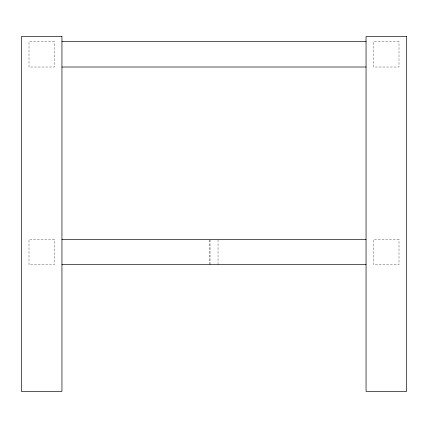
<?xml version="1.0" encoding="UTF-8"?>
<svg xmlns="http://www.w3.org/2000/svg" width="428" height="428" viewBox="0 0 428 428"><rect width="100%" height="100%" fill="white"/><g stroke="black" fill="none" stroke-linecap="round" stroke-linejoin="round"><path stroke-width="0.32" stroke-dasharray="2.14 1.6" d="M218.039 240.006L218.039 264.686M209.961 240.006L209.961 264.686M209.945 240.006L209.945 264.686M54.345 41.671L29.002 41.671L29.002 67.014L54.345 67.014L54.345 41.671M398.998 41.671L373.655 41.671L373.655 67.014L398.998 67.014L398.998 41.671M54.345 239.343L29.002 239.343L29.002 264.686L54.345 264.686L54.345 239.343M398.998 239.343L373.655 239.343L373.655 264.686L398.998 264.686L398.998 239.343"/><path stroke-width="0.64" d="M61.948 41.671L366.052 41.671M61.948 67.014L366.052 67.014M61.948 239.343L366.052 239.343M61.948 264.686L366.052 264.686M61.948 36.605L21.4 36.605L21.4 391.395L61.948 391.395L61.948 36.605M406.6 36.605L366.052 36.605L366.052 391.395L406.6 391.395L406.6 36.605"/></g></svg>
